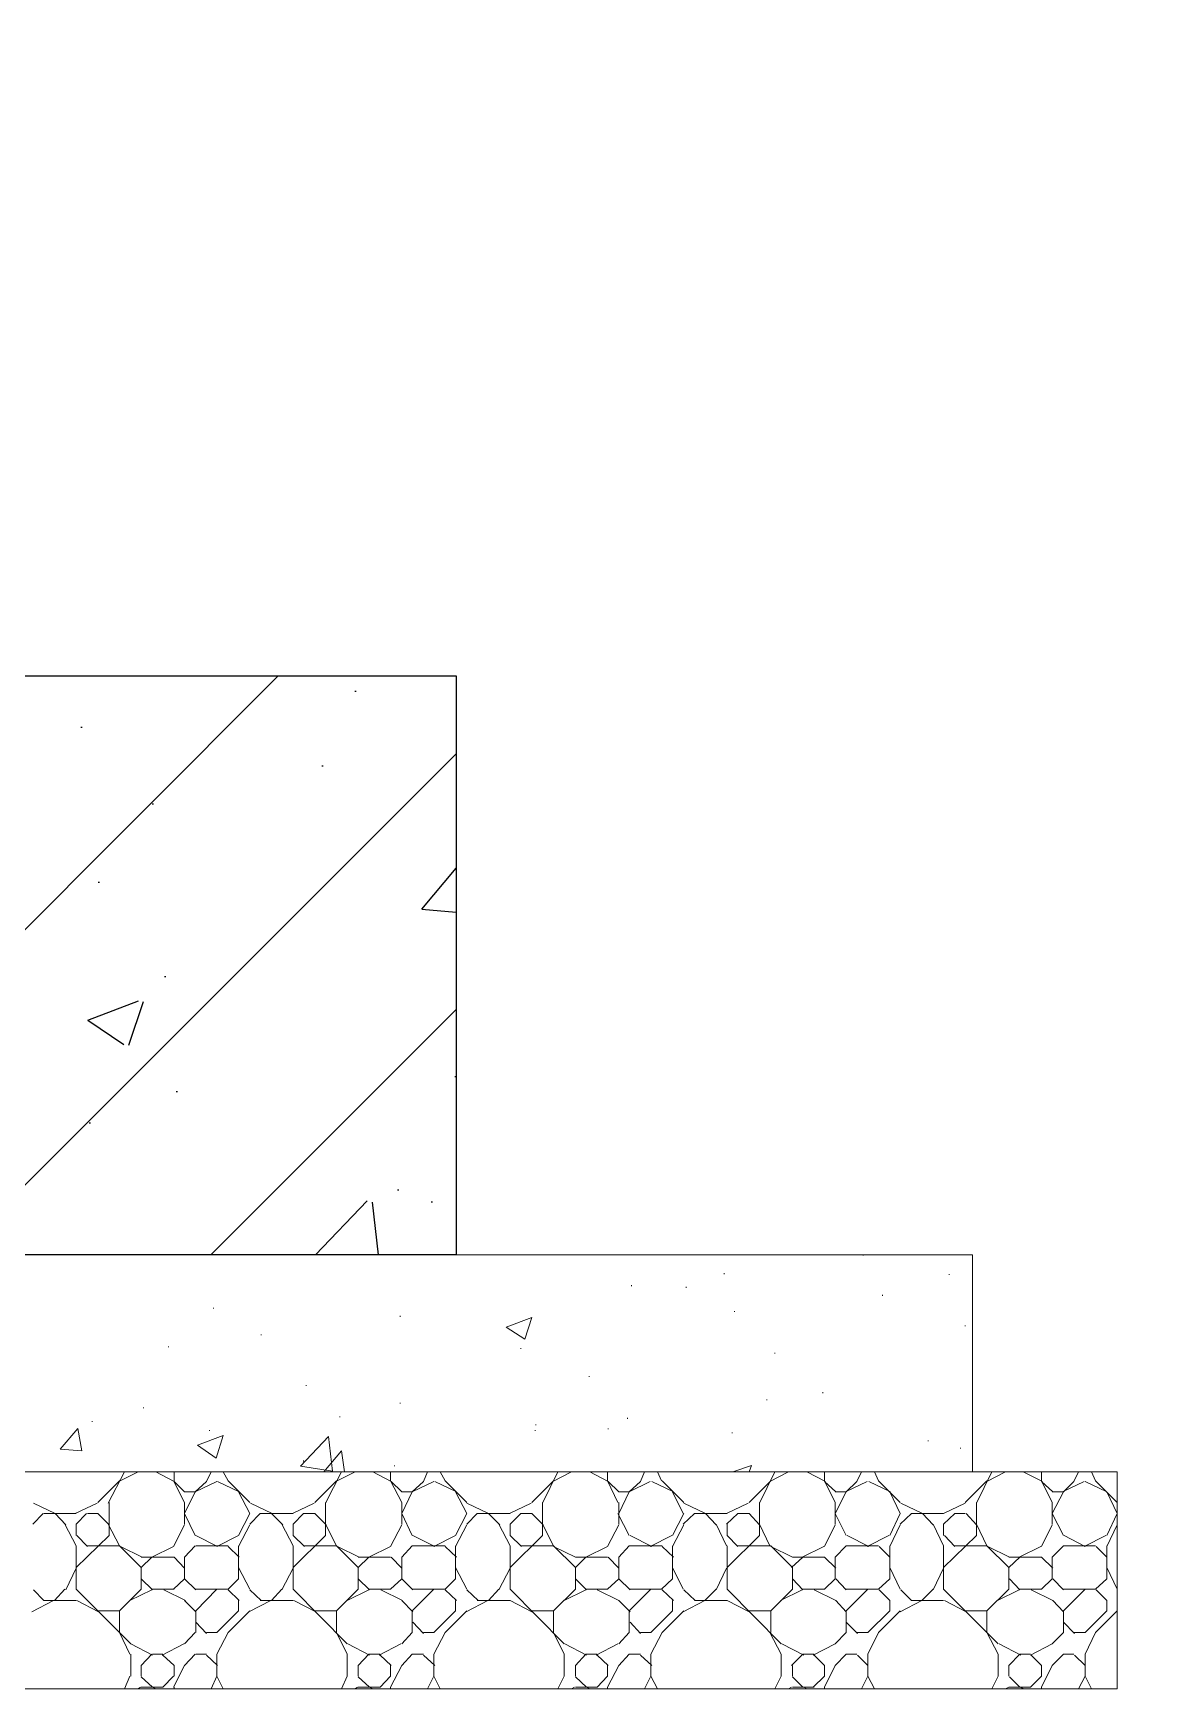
# Model space of a CAD drawing. Header units: millimetres. Extents: x -1822632 to -1305911, y 1206448 to 1536160.
# Drawn here: x -1695913 to -1695134, y 1239136 to 1240280 of the extents above; entities that cross this region are included whole.
import ezdxf

# ---------------------------------------------------------------- set-up
doc = ezdxf.new("R2010")
doc.units = ezdxf.units.MM
doc.header["$LTSCALE"] = 1000
doc.layers.get('0').update_dxf_attribs({"linetype": 'CONTINUOUS'})
for name, color, linetype in [('PUB_DIM', 3, 'CONTINUOUS'), ('木地板', 32, 'CONTINUOUS'), ('铝架', 4, 'CONTINUOUS')]:
    doc.layers.add(name, color=color, linetype=linetype)

msp = doc.modelspace()

# ---------------------------------------------------------------- hatches: boundary and pattern name
at = {"layer": '木地板'}
h = msp.add_hatch(dxfattribs=at)
h.set_pattern_fill('钢筋混凝土', color=256, scale=50)
h.set_pattern_definition([(45, (-2199959.13, -3155411.22), (-88.3883476, 88.3883476), []), (50, (-2199959.13, -3155411.22), (358.630091, -31.376067), [37.5, -412.5]), (355, (-2199959.13, -3155411.22), (-69.375667, 376.096067), [30, -330]), (100.4514, (-2199929.24, -3155413.83), (289.25469, 344.71977), [31.870095, -350.571056]), (46.1842, (-2199959.13, -3155311.2), (533.620524, -82.759507), [56.25, -618.75]), (96.6356, (-2199914.66, -3155318.1), (467.33135, 487.058935), [47.805144, -525.8565]), (351.1842, (-2199959.1, -3155311.2), (467.33097, 487.0593), [45, -495]), (21, (-2199909.13, -3155336.22), (298.453526, -201.309445), [37.5, -412.5]), (326, (-2199909.13, -3155336.22), (121.657666, 362.575023), [30, -330]), (71.4514, (-2199884.26, -3155353), (420.111314, 161.265248), [31.870095, -350.571056]), (37.5, (-2199959.13, -3155411.22), (6.0799277, 166.446927), [0, -326, 0, -335, 0, -331.25]), (7.5, (-2199959.13, -3155411.22), (131.534769, 197.205856), [0, -191, 0, -318.5, 0, -126.25]), (327.5, (-2200070.63, -3155411.22), (266.911218, -11.277436), [0, -125, 0, -390, 0, -517.5]), (317.5, (-2200120.63, -3155411.22), (291.593085, 50.052491), [0, -162.5, 0, -259, 0, -367.5])])
h.paths.add_polyline_path([(-1697120.647, 1239836.04), (-1695620.647, 1239836.04), (-1695620.647, 1239436.04), (-1697120.647, 1239436.04)])

# ---------------------------------------------------------------- linework, layer by layer
at = {"elevation": 0}
msp.add_lwpolyline([(-1696162.797, 1240813.736, -0.05811794), (-1692079.272, 1239760.084, 0.01104688)], format="xyb", dxfattribs=at)
at = {"layer": 'PUB_DIM', "elevation": 0}
msp.add_lwpolyline([(-1697120.647, 1239836.04), (-1695620.647, 1239836.04), (-1695620.647, 1239436.04), (-1697120.647, 1239436.04)], close=True, dxfattribs=at)
at = {"layer": '铝架', "lineweight": 5}
for points in [[(-1695263.809, 1239436.04), (-1697362.143, 1239436.04)], [(-1695339.362, 1239435.487), (-1695339.362, 1239436.04)], [(-1695263.809, 1239286.04), (-1695263.809, 1239436.04)], [(-1695435.472, 1239422.71), (-1695435.472, 1239423.264)], [(-1695279.916, 1239422.152), (-1695279.916, 1239422.71)], [(-1695499.361, 1239414.377), (-1695499.361, 1239414.93)], [(-1695461.584, 1239413.265), (-1695461.584, 1239413.818)], [(-1695326.032, 1239407.709), (-1695326.032, 1239408.263)], [(-1695788.25, 1239398.823), (-1695788.25, 1239399.376)], [(-1695659.365, 1239393.267), (-1695659.365, 1239393.82)], [(-1695428.251, 1239396.598), (-1695428.251, 1239397.152)], [(-1695586.031, 1239386.04), (-1695568.252, 1239392.708)], [(-1695586.031, 1239386.04), (-1695573.254, 1239377.707)], [(-1695573.254, 1239377.707), (-1695568.252, 1239392.708)], [(-1695268.805, 1239386.599), (-1695268.805, 1239387.153)], [(-1695819.364, 1239372.152), (-1695819.364, 1239372.71)], [(-1695755.475, 1239380.485), (-1695755.475, 1239381.044)], [(-1695576.032, 1239371.045), (-1695576.032, 1239371.598)], [(-1695400.473, 1239367.708), (-1695400.473, 1239368.267)], [(-1695528.81, 1239351.6), (-1695528.81, 1239352.154)], [(-1695724.361, 1239345.486), (-1695724.361, 1239346.045)], [(-1695406.029, 1239335.487), (-1695406.029, 1239336.04)], [(-1695367.14, 1239340.489), (-1695367.14, 1239341.043)], [(-1695836.584, 1239329.932), (-1695836.584, 1239330.485)], [(-1695659.365, 1239333.263), (-1695659.365, 1239333.821)], [(-1695894.364, 1239301.6), (-1695882.141, 1239316.043)], [(-1695879.363, 1239300.488), (-1695882.141, 1239316.043)], [(-1695872.142, 1239320.486), (-1695872.142, 1239321.045)], [(-1695791.028, 1239314.377), (-1695791.028, 1239314.93)], [(-1695701.032, 1239323.823), (-1695701.032, 1239324.376)], [(-1695566.028, 1239314.377), (-1695566.028, 1239314.93)], [(-1695565.474, 1239318.267), (-1695565.474, 1239318.82)], [(-1695515.474, 1239315.489), (-1695515.474, 1239316.043)], [(-1695502.139, 1239322.71), (-1695502.139, 1239323.264)], [(-1695429.916, 1239312.711), (-1695429.916, 1239313.265)], [(-1695799.361, 1239304.378), (-1695781.587, 1239311.04)], [(-1695799.361, 1239304.378), (-1695786.584, 1239295.486)], [(-1695786.584, 1239295.486), (-1695781.587, 1239311.04)], [(-1695728.251, 1239289.93), (-1695708.806, 1239310.487)], [(-1695706.029, 1239286.599), (-1695708.806, 1239310.487)], [(-1695294.364, 1239307.156), (-1695294.364, 1239307.709)], [(-1695272.142, 1239302.154), (-1695272.142, 1239302.707)], [(-1695894.364, 1239301.6), (-1695879.363, 1239300.488)], [(-1695726.032, 1239293.267), (-1695726.032, 1239293.82)], [(-1695712.143, 1239286.04), (-1695699.92, 1239300.488)], [(-1695697.695, 1239286.04), (-1695699.92, 1239300.488)], [(-1695663.25, 1239289.93), (-1695663.25, 1239290.489)], [(-1695429.363, 1239286.04), (-1695416.586, 1239290.489)], [(-1695418.252, 1239286.04), (-1695416.586, 1239290.489)], [(-1697462.143, 1239136.04), (-1695163.809, 1239136.04), (-1695163.809, 1239286.04), (-1697462.143, 1239286.04), (-1697462.143, 1239136.04)], [(-1695868.252, 1239264.93), (-1695853.251, 1239279.932)], [(-1695861.031, 1239264.377), (-1695849.92, 1239286.04)], [(-1695853.81, 1239279.378), (-1695840.474, 1239286.04)], [(-1695815.474, 1239279.378), (-1695828.251, 1239286.04)], [(-1695808.253, 1239264.93), (-1695816.028, 1239279.932)], [(-1695815.474, 1239279.932), (-1695815.474, 1239286.04)], [(-1695808.253, 1239272.152), (-1695815.474, 1239279.378)], [(-1695801.032, 1239272.152), (-1695793.252, 1239279.378)], [(-1695801.032, 1239272.152), (-1695786.031, 1239279.378)], [(-1695793.252, 1239279.378), (-1695789.921, 1239286.04)], [(-1695770.476, 1239272.152), (-1695785.472, 1239279.378)], [(-1695770.476, 1239272.152), (-1695785.472, 1239279.378)], [(-1695778.251, 1239279.932), (-1695781.587, 1239286.04)], [(-1695763.25, 1239264.93), (-1695778.251, 1239279.932)], [(-1695728.251, 1239289.93), (-1695706.029, 1239286.599)], [(-1695718.252, 1239264.93), (-1695703.251, 1239279.932)], [(-1695711.031, 1239264.377), (-1695699.92, 1239286.04)], [(-1695703.81, 1239279.378), (-1695690.474, 1239286.04)], [(-1695665.474, 1239279.378), (-1695678.251, 1239286.04)], [(-1695666.028, 1239279.932), (-1695666.028, 1239286.04)], [(-1695658.253, 1239264.93), (-1695666.028, 1239279.932)], [(-1695658.253, 1239272.152), (-1695665.474, 1239279.378)], [(-1695651.032, 1239272.152), (-1695643.252, 1239279.378)], [(-1695651.032, 1239272.152), (-1695636.031, 1239279.378)], [(-1695643.252, 1239279.378), (-1695640.474, 1239286.04)], [(-1695620.476, 1239272.152), (-1695635.472, 1239279.378)], [(-1695620.476, 1239272.152), (-1695635.472, 1239279.378)], [(-1695628.251, 1239279.932), (-1695631.587, 1239286.04)], [(-1695613.25, 1239264.93), (-1695628.251, 1239279.932)], [(-1695568.252, 1239264.93), (-1695553.251, 1239279.932)], [(-1695561.031, 1239264.377), (-1695550.473, 1239286.04)], [(-1695553.81, 1239279.378), (-1695541.028, 1239286.04)], [(-1695515.474, 1239279.378), (-1695528.251, 1239286.04)], [(-1695516.028, 1239279.932), (-1695516.028, 1239286.04)], [(-1695508.806, 1239264.93), (-1695516.028, 1239279.932)], [(-1695508.253, 1239272.152), (-1695515.474, 1239279.378)], [(-1695501.032, 1239272.152), (-1695493.252, 1239279.378)], [(-1695501.032, 1239272.152), (-1695486.584, 1239279.378)], [(-1695493.252, 1239279.378), (-1695490.474, 1239286.04)], [(-1695470.476, 1239272.152), (-1695485.472, 1239279.378)], [(-1695470.476, 1239272.152), (-1695485.472, 1239279.378)], [(-1695478.81, 1239279.932), (-1695481.587, 1239286.04)], [(-1695463.25, 1239264.93), (-1695478.251, 1239279.932)], [(-1695418.252, 1239264.93), (-1695403.251, 1239279.932)], [(-1695411.031, 1239264.377), (-1695400.473, 1239286.04)], [(-1695403.81, 1239279.378), (-1695391.028, 1239286.04)], [(-1695365.474, 1239279.378), (-1695378.251, 1239286.04)], [(-1695366.028, 1239279.932), (-1695366.028, 1239286.04)], [(-1695358.806, 1239264.93), (-1695366.028, 1239279.932)], [(-1695358.253, 1239272.152), (-1695366.028, 1239279.378)], [(-1695351.585, 1239272.152), (-1695336.584, 1239279.378)], [(-1695351.032, 1239272.152), (-1695343.805, 1239279.378)], [(-1695343.805, 1239279.378), (-1695340.474, 1239286.04)], [(-1695320.476, 1239272.152), (-1695335.472, 1239279.378)], [(-1695320.476, 1239272.152), (-1695335.472, 1239279.378)], [(-1695328.81, 1239279.932), (-1695331.587, 1239286.04)], [(-1695313.809, 1239264.93), (-1695328.81, 1239279.932)], [(-1695268.805, 1239264.93), (-1695253.81, 1239279.932)], [(-1695261.031, 1239264.377), (-1695250.473, 1239286.04)], [(-1695253.81, 1239279.378), (-1695241.028, 1239286.04)], [(-1695215.474, 1239279.378), (-1695228.81, 1239286.04)], [(-1695216.028, 1239279.932), (-1695216.028, 1239286.04)], [(-1695208.806, 1239264.93), (-1695216.028, 1239279.932)], [(-1695208.253, 1239272.152), (-1695216.028, 1239279.378)], [(-1695201.585, 1239272.152), (-1695186.584, 1239279.378)], [(-1695201.032, 1239272.152), (-1695193.805, 1239279.378)], [(-1695193.805, 1239279.378), (-1695190.474, 1239286.04)], [(-1695171.03, 1239272.152), (-1695186.031, 1239279.378)], [(-1695171.03, 1239272.152), (-1695186.031, 1239279.378)], [(-1695178.81, 1239279.932), (-1695181.587, 1239286.04)], [(-1695163.809, 1239264.93), (-1695178.81, 1239279.932)], [(-1695808.253, 1239272.152), (-1695800.473, 1239272.152)], [(-1695808.253, 1239257.156), (-1695801.032, 1239272.152)], [(-1695763.25, 1239257.156), (-1695771.03, 1239272.152)], [(-1695658.253, 1239272.152), (-1695651.032, 1239272.152)], [(-1695658.253, 1239257.156), (-1695651.032, 1239272.152)], [(-1695613.25, 1239257.156), (-1695621.03, 1239272.152)], [(-1695508.253, 1239272.152), (-1695501.032, 1239272.152)], [(-1695508.253, 1239257.156), (-1695501.032, 1239272.152)], [(-1695463.809, 1239257.156), (-1695471.03, 1239272.152)], [(-1695358.806, 1239272.152), (-1695351.032, 1239272.152)], [(-1695358.806, 1239257.156), (-1695351.032, 1239272.152)], [(-1695313.809, 1239257.156), (-1695321.03, 1239272.152)], [(-1695208.806, 1239272.152), (-1695201.032, 1239272.152)], [(-1695208.806, 1239257.156), (-1695201.032, 1239272.152)], [(-1695163.809, 1239257.156), (-1695171.03, 1239272.152)], [(-1695913.25, 1239249.929), (-1695906.029, 1239257.156)], [(-1695897.695, 1239257.156), (-1695912.696, 1239264.377)], [(-1695905.475, 1239257.156), (-1695883.253, 1239257.156)], [(-1695890.474, 1239249.376), (-1695897.695, 1239257.156)], [(-1695883.806, 1239257.156), (-1695868.805, 1239264.377)], [(-1695883.253, 1239249.929), (-1695876.032, 1239257.156)], [(-1695875.473, 1239257.156), (-1695868.252, 1239257.156)], [(-1695860.472, 1239249.376), (-1695868.252, 1239257.156)], [(-1695860.472, 1239242.155), (-1695860.472, 1239264.93)], [(-1695808.253, 1239249.929), (-1695808.253, 1239264.93)], [(-1695801.032, 1239242.155), (-1695808.253, 1239257.156)], [(-1695771.03, 1239242.155), (-1695763.25, 1239257.156)], [(-1695763.25, 1239249.929), (-1695756.029, 1239257.156)], [(-1695747.695, 1239257.156), (-1695762.696, 1239264.377)], [(-1695756.029, 1239257.156), (-1695733.253, 1239257.156)], [(-1695740.474, 1239249.376), (-1695748.254, 1239257.156)], [(-1695733.806, 1239257.156), (-1695718.805, 1239264.377)], [(-1695733.253, 1239249.929), (-1695726.032, 1239257.156)], [(-1695726.032, 1239257.156), (-1695718.252, 1239257.156)], [(-1695710.472, 1239249.376), (-1695718.252, 1239257.156)], [(-1695711.031, 1239242.155), (-1695711.031, 1239264.93)], [(-1695658.253, 1239249.929), (-1695658.253, 1239264.93)], [(-1695651.032, 1239242.155), (-1695658.253, 1239257.156)], [(-1695621.03, 1239242.155), (-1695613.25, 1239257.156)], [(-1695598.254, 1239257.156), (-1695613.25, 1239264.377)], [(-1695613.25, 1239249.929), (-1695606.029, 1239257.156)], [(-1695606.029, 1239257.156), (-1695583.253, 1239257.156)], [(-1695590.474, 1239249.376), (-1695598.254, 1239257.156)], [(-1695583.806, 1239257.156), (-1695568.805, 1239264.377)], [(-1695583.253, 1239249.929), (-1695576.032, 1239257.156)], [(-1695576.032, 1239257.156), (-1695568.252, 1239257.156)], [(-1695560.472, 1239249.376), (-1695568.252, 1239257.156)], [(-1695561.031, 1239242.155), (-1695561.031, 1239264.93)], [(-1695501.032, 1239242.155), (-1695508.806, 1239257.156)], [(-1695508.253, 1239249.929), (-1695508.253, 1239264.93)], [(-1695471.03, 1239242.155), (-1695463.25, 1239257.156)], [(-1695463.809, 1239249.929), (-1695456.029, 1239257.156)], [(-1695448.254, 1239257.156), (-1695463.25, 1239264.377)], [(-1695456.029, 1239257.156), (-1695433.253, 1239257.156)], [(-1695441.028, 1239249.376), (-1695448.254, 1239257.156)], [(-1695433.806, 1239257.156), (-1695418.805, 1239264.377)], [(-1695433.806, 1239249.929), (-1695426.032, 1239257.156)], [(-1695426.032, 1239257.156), (-1695418.252, 1239257.156)], [(-1695411.031, 1239249.376), (-1695418.252, 1239257.156)], [(-1695411.031, 1239242.155), (-1695411.031, 1239264.93)], [(-1695358.806, 1239249.929), (-1695358.806, 1239264.93)], [(-1695351.032, 1239242.155), (-1695358.806, 1239257.156)], [(-1695321.03, 1239242.155), (-1695313.809, 1239257.156)], [(-1695313.809, 1239249.929), (-1695306.029, 1239257.156)], [(-1695298.254, 1239257.156), (-1695313.25, 1239264.377)], [(-1695306.029, 1239257.156), (-1695283.806, 1239257.156)], [(-1695291.028, 1239249.376), (-1695298.254, 1239257.156)], [(-1695283.806, 1239257.156), (-1695268.805, 1239264.377)], [(-1695283.806, 1239249.929), (-1695276.032, 1239257.156)], [(-1695276.032, 1239257.156), (-1695268.805, 1239257.156)], [(-1695261.031, 1239249.376), (-1695268.252, 1239257.156)], [(-1695261.031, 1239242.155), (-1695261.031, 1239264.93)], [(-1695208.806, 1239249.929), (-1695208.806, 1239264.93)], [(-1695201.032, 1239242.155), (-1695208.806, 1239257.156)], [(-1695171.03, 1239242.155), (-1695163.809, 1239257.156)], [(-1695883.253, 1239234.934), (-1695891.028, 1239249.929)], [(-1695883.253, 1239242.155), (-1695883.253, 1239249.929)], [(-1695853.251, 1239234.934), (-1695861.031, 1239249.929)], [(-1695816.028, 1239234.375), (-1695808.253, 1239249.376)], [(-1695771.03, 1239234.375), (-1695763.25, 1239249.376)], [(-1695733.253, 1239234.934), (-1695741.028, 1239249.929)], [(-1695733.253, 1239242.155), (-1695733.253, 1239249.929)], [(-1695703.251, 1239234.934), (-1695711.031, 1239249.929)], [(-1695666.028, 1239234.375), (-1695658.253, 1239249.376)], [(-1695621.03, 1239234.375), (-1695613.25, 1239249.376)], [(-1695583.253, 1239234.934), (-1695591.028, 1239249.929)], [(-1695583.253, 1239242.155), (-1695583.253, 1239249.929)], [(-1695553.251, 1239234.934), (-1695561.031, 1239249.929)], [(-1695516.028, 1239234.375), (-1695508.253, 1239249.376)], [(-1695471.03, 1239234.375), (-1695463.25, 1239249.376)], [(-1695433.806, 1239234.934), (-1695441.028, 1239249.929)], [(-1695433.253, 1239242.155), (-1695433.253, 1239249.929)], [(-1695403.81, 1239234.934), (-1695411.031, 1239249.929)], [(-1695366.028, 1239234.375), (-1695358.806, 1239249.376)], [(-1695321.03, 1239234.375), (-1695313.809, 1239249.376)], [(-1695283.806, 1239234.934), (-1695291.028, 1239249.929)], [(-1695283.806, 1239242.155), (-1695283.806, 1239249.929)], [(-1695253.81, 1239234.934), (-1695261.031, 1239249.929)], [(-1695216.028, 1239234.375), (-1695208.806, 1239249.376)], [(-1695171.03, 1239234.375), (-1695163.809, 1239249.376)], [(-1695883.253, 1239219.933), (-1695860.472, 1239242.155)], [(-1695883.253, 1239204.932), (-1695883.253, 1239234.934)], [(-1695875.473, 1239234.375), (-1695882.694, 1239242.155)], [(-1695875.473, 1239234.934), (-1695853.251, 1239234.934)], [(-1695838.25, 1239219.933), (-1695853.251, 1239234.934)], [(-1695837.696, 1239227.154), (-1695852.697, 1239234.375)], [(-1695831.029, 1239227.154), (-1695816.028, 1239234.375)], [(-1695808.253, 1239227.154), (-1695801.032, 1239234.934)], [(-1695785.472, 1239234.375), (-1695800.473, 1239242.155)], [(-1695800.473, 1239234.934), (-1695778.251, 1239234.934)], [(-1695786.031, 1239234.375), (-1695771.03, 1239242.155)], [(-1695770.476, 1239227.154), (-1695778.251, 1239234.375)], [(-1695771.03, 1239212.153), (-1695771.03, 1239234.934)], [(-1695733.253, 1239219.933), (-1695711.031, 1239242.155)], [(-1695725.473, 1239234.375), (-1695733.253, 1239242.155)], [(-1695733.253, 1239204.932), (-1695733.253, 1239234.934)], [(-1695726.032, 1239234.934), (-1695703.251, 1239234.934)], [(-1695688.25, 1239219.933), (-1695703.251, 1239234.934)], [(-1695687.696, 1239227.154), (-1695702.697, 1239234.375)], [(-1695681.029, 1239227.154), (-1695666.028, 1239234.375)], [(-1695658.253, 1239227.154), (-1695651.032, 1239234.934)], [(-1695651.032, 1239234.934), (-1695628.251, 1239234.934)], [(-1695635.472, 1239234.375), (-1695650.473, 1239242.155)], [(-1695636.031, 1239234.375), (-1695621.03, 1239242.155)], [(-1695620.476, 1239227.154), (-1695628.251, 1239234.375)], [(-1695621.03, 1239212.153), (-1695621.03, 1239234.934)], [(-1695583.253, 1239219.933), (-1695561.031, 1239242.155)], [(-1695575.473, 1239234.375), (-1695583.253, 1239242.155)], [(-1695583.253, 1239204.932), (-1695583.253, 1239234.934)], [(-1695576.032, 1239234.934), (-1695553.251, 1239234.934)], [(-1695538.25, 1239219.933), (-1695553.251, 1239234.934)], [(-1695538.25, 1239227.154), (-1695553.251, 1239234.375)], [(-1695531.029, 1239227.154), (-1695516.028, 1239234.375)], [(-1695508.253, 1239227.154), (-1695501.032, 1239234.934)], [(-1695501.032, 1239234.934), (-1695478.251, 1239234.934)], [(-1695485.472, 1239234.375), (-1695500.473, 1239242.155)], [(-1695486.584, 1239234.375), (-1695471.583, 1239242.155)], [(-1695470.476, 1239227.154), (-1695478.251, 1239234.375)], [(-1695471.03, 1239212.153), (-1695471.03, 1239234.934)], [(-1695433.253, 1239219.933), (-1695411.031, 1239242.155)], [(-1695426.032, 1239234.375), (-1695433.253, 1239242.155)], [(-1695433.253, 1239204.932), (-1695433.253, 1239234.934)], [(-1695426.032, 1239234.934), (-1695403.251, 1239234.934)], [(-1695388.25, 1239219.933), (-1695403.251, 1239234.934)], [(-1695388.25, 1239227.154), (-1695403.251, 1239234.375)], [(-1695381.587, 1239227.154), (-1695366.586, 1239234.375)], [(-1695358.806, 1239227.154), (-1695351.032, 1239234.934)], [(-1695351.032, 1239234.934), (-1695328.81, 1239234.934)], [(-1695335.472, 1239234.375), (-1695350.473, 1239242.155)], [(-1695336.584, 1239234.375), (-1695321.583, 1239242.155)], [(-1695321.03, 1239227.154), (-1695328.251, 1239234.375)], [(-1695321.03, 1239212.153), (-1695321.03, 1239234.934)], [(-1695283.806, 1239219.933), (-1695261.031, 1239242.155)], [(-1695283.806, 1239204.932), (-1695283.806, 1239234.934)], [(-1695276.032, 1239234.375), (-1695283.253, 1239242.155)], [(-1695276.032, 1239234.934), (-1695253.81, 1239234.934)], [(-1695238.809, 1239219.933), (-1695253.81, 1239234.934)], [(-1695238.25, 1239227.154), (-1695253.251, 1239234.375)], [(-1695231.587, 1239227.154), (-1695216.586, 1239234.375)], [(-1695208.806, 1239227.154), (-1695201.032, 1239234.934)], [(-1695201.032, 1239234.934), (-1695178.81, 1239234.934)], [(-1695186.031, 1239234.375), (-1695200.473, 1239242.155)], [(-1695186.584, 1239234.375), (-1695171.583, 1239242.155)], [(-1695171.03, 1239227.154), (-1695178.251, 1239234.375)], [(-1695171.03, 1239212.153), (-1695171.03, 1239234.934)], [(-1695838.25, 1239227.154), (-1695815.474, 1239227.154)], [(-1695838.25, 1239219.933), (-1695831.029, 1239227.154)], [(-1695808.253, 1239219.374), (-1695815.474, 1239227.154)], [(-1695808.253, 1239212.153), (-1695808.253, 1239227.154)], [(-1695688.25, 1239227.154), (-1695666.028, 1239227.154)], [(-1695688.25, 1239219.933), (-1695681.029, 1239227.154)], [(-1695658.253, 1239219.374), (-1695665.474, 1239227.154)], [(-1695658.253, 1239212.153), (-1695658.253, 1239227.154)], [(-1695538.25, 1239227.154), (-1695516.028, 1239227.154)], [(-1695538.25, 1239219.933), (-1695531.029, 1239227.154)], [(-1695508.253, 1239219.374), (-1695515.474, 1239227.154)], [(-1695508.253, 1239212.153), (-1695508.253, 1239227.154)], [(-1695388.809, 1239219.933), (-1695381.029, 1239227.154)], [(-1695388.25, 1239227.154), (-1695366.028, 1239227.154)], [(-1695358.253, 1239219.374), (-1695366.028, 1239227.154)], [(-1695358.806, 1239212.153), (-1695358.806, 1239227.154)], [(-1695238.809, 1239227.154), (-1695216.028, 1239227.154)], [(-1695238.809, 1239219.933), (-1695231.029, 1239227.154)], [(-1695208.253, 1239219.374), (-1695216.028, 1239227.154)], [(-1695208.806, 1239212.153), (-1695208.806, 1239227.154)], [(-1695890.474, 1239204.378), (-1695883.253, 1239219.374)], [(-1695838.25, 1239204.932), (-1695838.25, 1239219.933)], [(-1695830.475, 1239204.378), (-1695838.25, 1239212.153)], [(-1695816.028, 1239204.932), (-1695808.253, 1239212.153)], [(-1695800.473, 1239204.378), (-1695808.253, 1239212.153)], [(-1695778.251, 1239204.932), (-1695771.03, 1239212.153)], [(-1695763.25, 1239204.932), (-1695771.03, 1239219.933)], [(-1695741.028, 1239204.378), (-1695733.253, 1239219.374)], [(-1695688.25, 1239204.932), (-1695688.25, 1239219.933)], [(-1695680.475, 1239204.378), (-1695688.25, 1239212.153)], [(-1695666.028, 1239204.932), (-1695658.253, 1239212.153)], [(-1695650.473, 1239204.378), (-1695658.253, 1239212.153)], [(-1695628.251, 1239204.932), (-1695621.03, 1239212.153)], [(-1695613.25, 1239204.932), (-1695621.03, 1239219.933)], [(-1695591.028, 1239204.378), (-1695583.253, 1239219.374)], [(-1695538.25, 1239204.932), (-1695538.25, 1239219.933)], [(-1695530.475, 1239204.378), (-1695538.25, 1239212.153)], [(-1695516.028, 1239204.932), (-1695508.253, 1239212.153)], [(-1695500.473, 1239204.378), (-1695508.253, 1239212.153)], [(-1695478.81, 1239204.932), (-1695471.03, 1239212.153)], [(-1695463.809, 1239204.932), (-1695471.03, 1239219.933)], [(-1695441.028, 1239204.378), (-1695433.806, 1239219.374)], [(-1695388.25, 1239204.932), (-1695388.25, 1239219.933)], [(-1695381.029, 1239204.378), (-1695388.25, 1239212.153)], [(-1695366.028, 1239204.932), (-1695358.806, 1239212.153)], [(-1695351.032, 1239204.378), (-1695358.253, 1239212.153)], [(-1695328.81, 1239204.932), (-1695321.03, 1239212.153)], [(-1695313.809, 1239204.932), (-1695321.03, 1239219.933)], [(-1695291.028, 1239204.378), (-1695283.806, 1239219.374)], [(-1695238.809, 1239204.932), (-1695238.809, 1239219.933)], [(-1695231.029, 1239204.378), (-1695238.25, 1239212.153)], [(-1695216.028, 1239204.932), (-1695208.806, 1239212.153)], [(-1695201.032, 1239204.378), (-1695208.253, 1239212.153)], [(-1695178.81, 1239204.932), (-1695171.03, 1239212.153)], [(-1695163.809, 1239204.932), (-1695171.03, 1239219.933)], [(-1695905.475, 1239197.152), (-1695912.696, 1239204.378)], [(-1695898.254, 1239197.152), (-1695891.028, 1239204.932)], [(-1695845.476, 1239167.155), (-1695883.253, 1239204.932)], [(-1695853.251, 1239189.93), (-1695838.25, 1239204.932)], [(-1695846.03, 1239197.152), (-1695831.029, 1239204.378)], [(-1695830.475, 1239204.932), (-1695815.474, 1239204.932)], [(-1695807.694, 1239197.152), (-1695822.695, 1239204.378)], [(-1695800.473, 1239204.932), (-1695778.251, 1239204.932)], [(-1695800.473, 1239189.93), (-1695786.031, 1239204.932)], [(-1695770.476, 1239197.152), (-1695778.251, 1239204.378)], [(-1695755.475, 1239197.152), (-1695763.25, 1239204.378)], [(-1695748.254, 1239197.152), (-1695741.028, 1239204.932)], [(-1695696.03, 1239167.155), (-1695733.253, 1239204.932)], [(-1695703.251, 1239189.93), (-1695688.25, 1239204.932)], [(-1695696.03, 1239197.152), (-1695681.029, 1239204.378)], [(-1695681.029, 1239204.932), (-1695666.028, 1239204.932)], [(-1695657.694, 1239197.152), (-1695672.695, 1239204.378)], [(-1695651.032, 1239204.932), (-1695628.251, 1239204.932)], [(-1695651.032, 1239189.93), (-1695636.031, 1239204.932)], [(-1695620.476, 1239197.152), (-1695628.251, 1239204.378)], [(-1695605.475, 1239197.152), (-1695613.25, 1239204.378)], [(-1695598.254, 1239197.152), (-1695591.028, 1239204.932)], [(-1695546.03, 1239167.155), (-1695583.253, 1239204.932)], [(-1695553.251, 1239189.93), (-1695538.25, 1239204.932)], [(-1695546.03, 1239197.152), (-1695531.029, 1239204.378)], [(-1695531.029, 1239204.932), (-1695516.028, 1239204.932)], [(-1695508.253, 1239197.152), (-1695523.254, 1239204.378)], [(-1695501.032, 1239204.932), (-1695478.251, 1239204.932)], [(-1695501.032, 1239189.93), (-1695486.031, 1239204.932)], [(-1695470.476, 1239197.152), (-1695478.251, 1239204.378)], [(-1695455.475, 1239197.152), (-1695463.25, 1239204.378)], [(-1695448.808, 1239197.152), (-1695441.028, 1239204.932)], [(-1695396.03, 1239167.155), (-1695433.253, 1239204.932)], [(-1695403.251, 1239189.93), (-1695388.25, 1239204.932)], [(-1695396.583, 1239197.152), (-1695381.587, 1239204.378)], [(-1695381.029, 1239204.932), (-1695366.028, 1239204.932)], [(-1695358.253, 1239197.152), (-1695373.254, 1239204.378)], [(-1695351.032, 1239204.932), (-1695328.81, 1239204.932)], [(-1695351.032, 1239189.93), (-1695336.031, 1239204.932)], [(-1695321.03, 1239197.152), (-1695328.251, 1239204.378)], [(-1695306.029, 1239197.152), (-1695313.25, 1239204.378)], [(-1695298.808, 1239197.152), (-1695291.028, 1239204.932)], [(-1695246.03, 1239167.155), (-1695283.806, 1239204.932)], [(-1695253.81, 1239189.93), (-1695238.809, 1239204.932)], [(-1695246.583, 1239197.152), (-1695231.587, 1239204.378)], [(-1695231.029, 1239204.932), (-1695216.028, 1239204.932)], [(-1695208.253, 1239197.152), (-1695223.254, 1239204.378)], [(-1695201.032, 1239204.932), (-1695178.81, 1239204.932)], [(-1695201.032, 1239189.93), (-1695186.031, 1239204.932)], [(-1695171.03, 1239197.152), (-1695178.251, 1239204.378)], [(-1695913.809, 1239189.377), (-1695898.808, 1239197.152)], [(-1695905.475, 1239197.152), (-1695883.253, 1239197.152)], [(-1695867.699, 1239189.377), (-1695882.694, 1239197.152)], [(-1695868.252, 1239189.93), (-1695853.251, 1239189.93)], [(-1695853.251, 1239174.929), (-1695853.251, 1239189.93)], [(-1695800.473, 1239189.377), (-1695808.253, 1239197.152)], [(-1695800.473, 1239174.929), (-1695800.473, 1239189.93)], [(-1695786.031, 1239174.929), (-1695771.03, 1239189.93)], [(-1695778.251, 1239174.929), (-1695763.25, 1239189.93)], [(-1695771.03, 1239189.93), (-1695771.03, 1239197.152)], [(-1695763.809, 1239189.377), (-1695748.808, 1239197.152)], [(-1695756.029, 1239197.152), (-1695733.253, 1239197.152)], [(-1695717.699, 1239189.377), (-1695732.694, 1239197.152)], [(-1695718.252, 1239189.93), (-1695703.251, 1239189.93)], [(-1695703.251, 1239174.929), (-1695703.251, 1239189.93)], [(-1695650.473, 1239189.377), (-1695658.253, 1239197.152)], [(-1695651.032, 1239174.929), (-1695651.032, 1239189.93)], [(-1695636.031, 1239174.929), (-1695621.03, 1239189.93)], [(-1695628.251, 1239174.929), (-1695613.25, 1239189.93)], [(-1695621.03, 1239189.93), (-1695621.03, 1239197.152)], [(-1695613.809, 1239189.377), (-1695598.808, 1239197.152)], [(-1695606.029, 1239197.152), (-1695583.253, 1239197.152)], [(-1695568.252, 1239189.377), (-1695583.253, 1239197.152)], [(-1695568.252, 1239189.93), (-1695553.251, 1239189.93)], [(-1695553.251, 1239174.929), (-1695553.251, 1239189.93)], [(-1695500.473, 1239189.377), (-1695508.253, 1239197.152)], [(-1695501.032, 1239174.929), (-1695501.032, 1239189.93)], [(-1695486.031, 1239174.929), (-1695471.03, 1239189.93)], [(-1695478.251, 1239174.929), (-1695463.25, 1239189.93)], [(-1695471.03, 1239189.93), (-1695471.03, 1239197.152)], [(-1695463.809, 1239189.377), (-1695448.808, 1239197.152)], [(-1695456.029, 1239197.152), (-1695433.253, 1239197.152)], [(-1695418.252, 1239189.377), (-1695433.253, 1239197.152)], [(-1695418.252, 1239189.93), (-1695403.251, 1239189.93)], [(-1695403.251, 1239174.929), (-1695403.251, 1239189.93)], [(-1695351.032, 1239189.377), (-1695358.253, 1239197.152)], [(-1695351.032, 1239174.929), (-1695351.032, 1239189.93)], [(-1695336.031, 1239174.929), (-1695321.03, 1239189.93)], [(-1695328.81, 1239174.929), (-1695313.809, 1239189.93)], [(-1695321.03, 1239189.93), (-1695321.03, 1239197.152)], [(-1695313.809, 1239189.377), (-1695298.808, 1239197.152)], [(-1695306.029, 1239197.152), (-1695283.806, 1239197.152)], [(-1695268.252, 1239189.377), (-1695283.253, 1239197.152)], [(-1695268.805, 1239189.93), (-1695253.81, 1239189.93)], [(-1695253.81, 1239174.929), (-1695253.81, 1239189.93)], [(-1695201.032, 1239189.377), (-1695208.253, 1239197.152)], [(-1695201.032, 1239174.929), (-1695201.032, 1239189.93)], [(-1695186.031, 1239174.929), (-1695171.03, 1239189.93)], [(-1695178.81, 1239174.929), (-1695163.809, 1239189.93)], [(-1695171.03, 1239189.93), (-1695171.03, 1239197.152)], [(-1695163.809, 1239189.377), (-1695163.809, 1239189.93)], [(-1695793.252, 1239174.376), (-1695800.473, 1239182.156)], [(-1695643.252, 1239174.376), (-1695650.473, 1239182.156)], [(-1695493.252, 1239174.376), (-1695500.473, 1239182.156)], [(-1695343.252, 1239174.376), (-1695351.032, 1239182.156)], [(-1695193.252, 1239174.376), (-1695201.032, 1239182.156)], [(-1695846.03, 1239159.934), (-1695853.251, 1239174.929)], [(-1695830.475, 1239159.375), (-1695845.476, 1239167.155)], [(-1695823.808, 1239159.375), (-1695808.806, 1239167.155)], [(-1695808.253, 1239167.155), (-1695801.032, 1239174.929)], [(-1695793.252, 1239174.929), (-1695786.031, 1239174.929)], [(-1695778.251, 1239174.929), (-1695786.031, 1239159.934)], [(-1695696.03, 1239159.934), (-1695703.251, 1239174.929)], [(-1695680.475, 1239159.375), (-1695695.476, 1239167.155)], [(-1695673.808, 1239159.375), (-1695658.806, 1239167.155)], [(-1695658.253, 1239167.155), (-1695651.032, 1239174.929)], [(-1695643.252, 1239174.929), (-1695636.031, 1239174.929)], [(-1695628.251, 1239174.929), (-1695636.031, 1239159.934)], [(-1695546.03, 1239159.934), (-1695553.251, 1239174.929)], [(-1695530.475, 1239159.375), (-1695545.476, 1239167.155)], [(-1695523.808, 1239159.375), (-1695508.806, 1239167.155)], [(-1695508.253, 1239167.155), (-1695501.032, 1239174.929)], [(-1695493.252, 1239174.929), (-1695486.031, 1239174.929)], [(-1695478.251, 1239174.929), (-1695486.031, 1239159.934)], [(-1695396.03, 1239159.934), (-1695403.81, 1239174.929)], [(-1695380.475, 1239159.375), (-1695395.476, 1239167.155)], [(-1695373.808, 1239159.375), (-1695358.806, 1239167.155)], [(-1695358.806, 1239167.155), (-1695351.032, 1239174.929)], [(-1695343.805, 1239174.929), (-1695336.031, 1239174.929)], [(-1695328.81, 1239174.929), (-1695336.031, 1239159.934)], [(-1695246.03, 1239159.934), (-1695253.81, 1239174.929)], [(-1695230.475, 1239159.375), (-1695245.476, 1239167.155)], [(-1695223.808, 1239159.375), (-1695208.806, 1239167.155)], [(-1695208.806, 1239167.155), (-1695201.032, 1239174.929)], [(-1695193.805, 1239174.929), (-1695186.031, 1239174.929)], [(-1695178.81, 1239174.929), (-1695186.031, 1239159.934)], [(-1695845.476, 1239144.933), (-1695845.476, 1239159.934)], [(-1695838.25, 1239152.154), (-1695831.029, 1239159.934)], [(-1695830.475, 1239159.934), (-1695823.254, 1239159.934)], [(-1695815.474, 1239152.154), (-1695823.254, 1239159.375)], [(-1695808.253, 1239152.154), (-1695801.032, 1239159.934)], [(-1695800.473, 1239159.934), (-1695793.252, 1239159.934)], [(-1695785.472, 1239152.154), (-1695793.252, 1239159.375)], [(-1695786.031, 1239144.933), (-1695786.031, 1239159.934)], [(-1695696.03, 1239144.933), (-1695696.03, 1239159.934)], [(-1695688.25, 1239152.154), (-1695681.029, 1239159.934)], [(-1695681.029, 1239159.934), (-1695673.254, 1239159.934)], [(-1695665.474, 1239152.154), (-1695673.254, 1239159.375)], [(-1695658.253, 1239152.154), (-1695651.032, 1239159.934)], [(-1695651.032, 1239159.934), (-1695643.252, 1239159.934)], [(-1695635.472, 1239152.154), (-1695643.252, 1239159.375)], [(-1695636.031, 1239144.933), (-1695636.031, 1239159.934)], [(-1695546.03, 1239144.933), (-1695546.03, 1239159.934)], [(-1695538.25, 1239152.154), (-1695531.029, 1239159.934)], [(-1695531.029, 1239159.934), (-1695523.254, 1239159.934)], [(-1695515.474, 1239152.154), (-1695523.254, 1239159.375)], [(-1695508.253, 1239152.154), (-1695501.032, 1239159.934)], [(-1695501.032, 1239159.934), (-1695493.252, 1239159.934)], [(-1695485.472, 1239152.154), (-1695493.252, 1239159.375)], [(-1695486.031, 1239144.933), (-1695486.031, 1239159.934)], [(-1695396.03, 1239144.933), (-1695396.03, 1239159.934)], [(-1695388.809, 1239152.154), (-1695381.029, 1239159.934)], [(-1695381.029, 1239159.934), (-1695373.254, 1239159.934)], [(-1695366.028, 1239152.154), (-1695373.254, 1239159.375)], [(-1695358.806, 1239152.154), (-1695351.032, 1239159.934)], [(-1695351.032, 1239159.934), (-1695343.805, 1239159.934)], [(-1695336.031, 1239152.154), (-1695343.252, 1239159.375)], [(-1695336.031, 1239144.933), (-1695336.031, 1239159.934)], [(-1695246.03, 1239144.933), (-1695246.03, 1239159.934)], [(-1695238.809, 1239152.154), (-1695231.029, 1239159.934)], [(-1695231.029, 1239159.934), (-1695223.808, 1239159.934)], [(-1695216.028, 1239152.154), (-1695223.254, 1239159.375)], [(-1695208.806, 1239152.154), (-1695201.032, 1239159.934)], [(-1695201.032, 1239159.934), (-1695193.805, 1239159.934)], [(-1695186.031, 1239152.154), (-1695193.252, 1239159.375)], [(-1695186.031, 1239144.933), (-1695186.031, 1239159.934)], [(-1695849.92, 1239136.04), (-1695846.03, 1239144.933)], [(-1695838.25, 1239144.933), (-1695838.25, 1239152.154)], [(-1695830.475, 1239137.153), (-1695838.25, 1239144.374)], [(-1695823.254, 1239137.153), (-1695816.028, 1239144.933)], [(-1695816.028, 1239137.153), (-1695808.253, 1239152.154)], [(-1695815.474, 1239144.933), (-1695815.474, 1239152.154)], [(-1695789.921, 1239136.04), (-1695786.031, 1239144.933)], [(-1695781.587, 1239136.04), (-1695786.031, 1239144.933)], [(-1695699.92, 1239136.04), (-1695696.03, 1239144.933)], [(-1695688.25, 1239144.933), (-1695688.25, 1239152.154)], [(-1695680.475, 1239137.153), (-1695688.25, 1239144.374)], [(-1695673.254, 1239137.153), (-1695666.028, 1239144.933)], [(-1695666.028, 1239144.933), (-1695666.028, 1239152.154)], [(-1695666.028, 1239137.153), (-1695658.253, 1239152.154)], [(-1695640.474, 1239136.04), (-1695636.031, 1239144.933)], [(-1695631.587, 1239136.04), (-1695636.031, 1239144.933)], [(-1695550.473, 1239136.04), (-1695546.03, 1239144.933)], [(-1695538.25, 1239144.933), (-1695538.25, 1239152.154)], [(-1695530.475, 1239137.153), (-1695538.25, 1239144.374)], [(-1695523.254, 1239137.153), (-1695516.028, 1239144.933)], [(-1695516.028, 1239144.933), (-1695516.028, 1239152.154)], [(-1695516.028, 1239137.153), (-1695508.253, 1239152.154)], [(-1695490.474, 1239136.04), (-1695486.031, 1239144.933)], [(-1695481.587, 1239136.04), (-1695486.031, 1239144.933)], [(-1695400.473, 1239136.04), (-1695396.03, 1239144.933)], [(-1695388.25, 1239144.933), (-1695388.25, 1239152.154)], [(-1695381.029, 1239137.153), (-1695388.25, 1239144.374)], [(-1695373.808, 1239137.153), (-1695366.028, 1239144.933)], [(-1695366.028, 1239144.933), (-1695366.028, 1239152.154)], [(-1695366.028, 1239137.153), (-1695358.806, 1239152.154)], [(-1695340.474, 1239136.04), (-1695336.031, 1239144.933)], [(-1695331.587, 1239136.04), (-1695336.031, 1239144.933)], [(-1695250.473, 1239136.04), (-1695246.03, 1239144.933)], [(-1695238.809, 1239144.933), (-1695238.809, 1239152.154)], [(-1695231.029, 1239137.153), (-1695238.25, 1239144.374)], [(-1695223.808, 1239137.153), (-1695216.028, 1239144.933)], [(-1695216.028, 1239144.933), (-1695216.028, 1239152.154)], [(-1695216.028, 1239137.153), (-1695208.806, 1239152.154)], [(-1695190.474, 1239136.04), (-1695186.031, 1239144.933)], [(-1695181.587, 1239136.04), (-1695186.031, 1239144.933)], [(-1695840.474, 1239136.04), (-1695838.809, 1239137.153)], [(-1695838.25, 1239137.153), (-1695823.254, 1239137.153)], [(-1695828.251, 1239136.04), (-1695830.475, 1239137.153)], [(-1695815.474, 1239136.04), (-1695815.474, 1239137.153)], [(-1695690.474, 1239136.04), (-1695688.809, 1239137.153)], [(-1695688.25, 1239137.153), (-1695673.254, 1239137.153)], [(-1695678.251, 1239136.04), (-1695680.475, 1239137.153)], [(-1695666.028, 1239136.04), (-1695666.028, 1239137.153)], [(-1695541.028, 1239136.04), (-1695538.809, 1239137.153)], [(-1695538.25, 1239137.153), (-1695523.254, 1239137.153)], [(-1695528.251, 1239136.04), (-1695530.475, 1239137.153)], [(-1695516.028, 1239136.04), (-1695516.028, 1239137.153)], [(-1695391.028, 1239136.04), (-1695388.809, 1239137.153)], [(-1695388.25, 1239137.153), (-1695373.254, 1239137.153)], [(-1695378.251, 1239136.04), (-1695380.475, 1239137.153)], [(-1695366.028, 1239136.04), (-1695366.028, 1239137.153)], [(-1695241.028, 1239136.04), (-1695238.809, 1239137.153)], [(-1695238.809, 1239137.153), (-1695223.808, 1239137.153)], [(-1695228.81, 1239136.04), (-1695230.475, 1239137.153)], [(-1695216.028, 1239136.04), (-1695216.028, 1239137.153)]]:
    msp.add_lwpolyline(points, dxfattribs=at)

doc.saveas('drawing.dxf')
